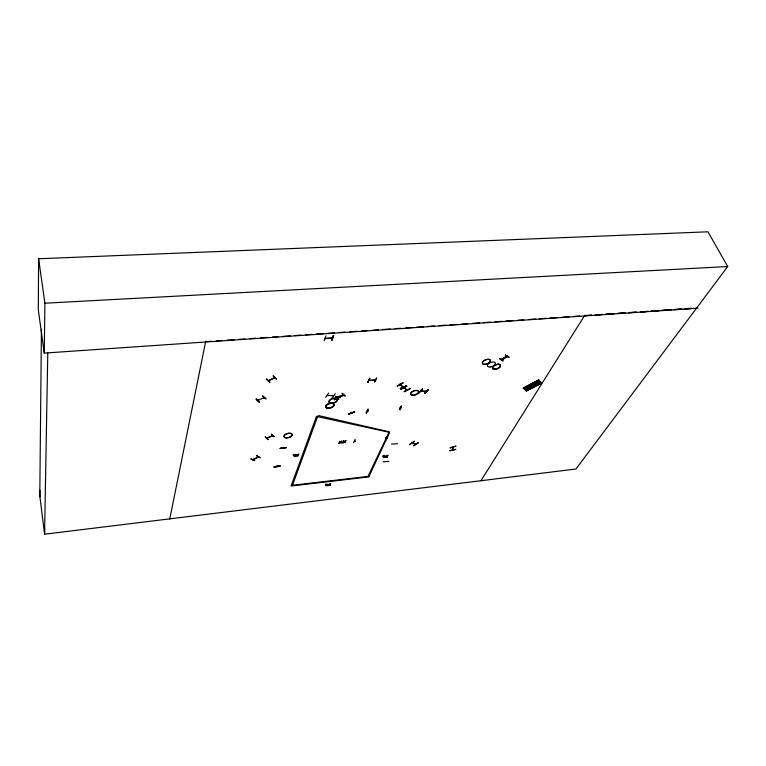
<?xml version="1.0" encoding="UTF-8"?>
<svg xmlns="http://www.w3.org/2000/svg" width="766" height="766" viewBox="0 0 766 766"><rect width="100%" height="100%" fill="white"/><g stroke="black" fill="none" stroke-linecap="round" stroke-linejoin="round"><path stroke-width="1.15" d="M44.591 527.937L44.572 534.199L481.029 480.713M38.616 258.755L38.3 309.799L44.246 353.097L696.466 308.286L727.7 266.53L707.966 231.801L38.616 258.755L44.916 303.212L44.246 353.097M41.431 329.351L39.794 495.679L44.572 534.199L47.779 353.126M455.732 449.45L449.834 450.552M455.885 446.233L450.044 447.928L455.78 446.109M452.744 450.092L452.716 447.153M452.696 449.853L453.089 447.191M258.314 399.632C258.085 401.604 258.391 398.569 257.97 400.599M540.691 381.947L525.495 390.181L540.729 381.928L525.083 389.77L540.719 381.985M539.57 380.807L524.404 389.09M264.27 397.717L263.734 397.985M523.398 388.257L538.871 380.089L523.446 388.171M267.257 437.999L267.296 437.568M526.06 390.66L526.443 391.091L541.792 383.067L526.022 390.689L541.39 382.54L526.185 390.851M276.995 465.766L276.938 466.513L277.215 465.747M421.405 390.449C419.931 389.827 422.277 392.202 421.338 390.449M280.117 466.36L273.893 467.03L280.107 465.872M342.996 395.285L342.622 394.825M351.623 412.912L351.23 412.28M499.777 358.785L503.128 360.671M254.666 460.72L250.741 458.882L254.647 460.471M366.397 413.085L368.034 409.36M367.967 409.13L366.119 413.19L368.101 409.408M268.205 439.55L265.18 436.754L267.937 439.722M369.796 378.452L367.709 382.55L369.652 378.165M369.719 378.404L367.967 382.493M269.852 381.87L269.603 382.311M269.871 382.177L266.625 378.797L266.367 379.285L269.584 382.368M259.425 401.671L259.157 402.16L259.387 401.719M259.157 402.16C254.245 398.646 255.815 397.238 259.511 401.997M325.665 397.372L328.643 393.073M324.095 340.822L325.971 335.872M169.736 519.099L205.748 341.129M293.876 454.382L293.321 455.435L293.388 454.439M326.096 484.055L325.55 485.022L325.646 484.102M412.022 443.112L415.976 444.376M286.465 447.583L280.05 448.445L286.484 447.603M332.434 338.093L325.253 338.601L325.962 338.371M383.517 455.617L382.923 456.622L383.057 455.665M331.554 339.98L333.354 335.661L332.051 340.286L333.622 335.642M298.3 455.406L296.892 455.818L297.897 454.736M297.974 455.042C295.935 454.707 299.267 454.812 298.711 454.018M297.208 454.88L296.432 455.847A1.072 0.517 -15.4 0 0 296.595 456.105L298.376 455.713M292.497 485.271L317.718 416.283L318.541 415.574L389.252 431.832L367.967 476.423M330.079 484.983L330.069 485.51L328.174 485.251M330.165 485.28L329.227 484.457L330.577 483.652M369.538 380.53L369.566 379.965M374.689 381.937L376.7 377.858L374.651 381.928M337.433 398.751C335.891 395.266 352.858 392.862 337.413 397.889M353.605 442.805L355.118 439.33M368.006 411.16L367.891 410.767M355.041 440.871L354.61 441.283M400.589 408.163L399.842 407.723M386.083 438.123L386.677 437.913M401.528 406.152L400.072 409.934L401.461 405.951L399.632 409.657M386.169 439.674L387.5 436.18L385.911 439.665M386.15 439.646L387.797 436.199M387.357 456.67C387.826 457.561 385.135 457.886 385.451 456.919M387.443 456.957L386.6 456.076L387.969 455.263M397.516 443.648L391.483 444.156M388.85 461.4L383.067 461.793M412.252 443.007L416.149 444.251L415.574 443.763M399.862 384.206L403.031 387.165M400.111 384.743L400.292 384.972M584.812 315.18L480.962 480.722L575.955 469.003L696.466 308.286M403.711 387.299L404.257 388.075L403.768 387.29M406.66 389.999L403.95 387.826M333.373 395.716L332.846 395.658L333.536 395.677M335.269 393.571L332.549 397.621L332.109 397.295M337.461 398.741L337.088 397.918M422.334 389.023L418.916 392.939L422.516 388.774M425.848 391.531L425.733 390.986M424.996 393.398C431.43 385.48 427.629 391.819 424.603 393.102M502.908 361.064L499.786 358.756M407.158 390.143L404.122 387.692M338.792 399.21L335.585 396.596L335.824 396.156M294.297 454.736L295.791 454.276M325.311 338.438L332.492 337.94M368.963 380.424L375.378 379.879M367.929 411.15L367.46 411.17M399.967 408.106L400.532 408.029M386.16 437.97L386.552 438.085M338.629 443.112L340.123 442.384L339.386 441.273L340.43 442.174L341.904 441.015M338.725 443.418L340.305 442.547L340.027 442.078M343.838 440.814L344.413 441.752L345.887 440.594M342.613 442.7L343.197 442.949L344.193 441.829M340.305 442.547L341.272 443.15L340.621 442.336L342 441.312M342.699 442.997L344.011 441.656M344.288 442.135L345.246 442.729L344.604 441.925L345.983 440.9M414.31 441.417L409.619 444.567L414.262 441.178M501.155 359.599L506.92 356.238L501.242 359.503M501.29 359.675L506.872 356.161M501.634 359.742L507.197 356.247M501.902 360.077L507.475 356.583M509.084 357.224L505.33 355.06M375.359 380.051L368.915 380.587M355.012 441.388L354.447 441.455M274.755 377.82L268.397 380.721M426.365 391.55L420.869 391.129M272.696 435.73L266.731 438.238L272.552 435.605M253.01 459.782L258.324 456.938L252.952 459.811M403.06 383.01L397.142 385.92M397.209 386.15L403.002 382.78M402.677 386.524L403.06 387.156M400.235 388.381L406.344 385.7L400.35 388.668M400.944 389.166L406.938 386.188L401.068 389.233M409.992 388.64L404.055 391.436M404.324 391.866L410.126 388.764L409.858 388.333M539.628 380.922L524.155 388.984L524.576 389.387L539.973 381.334L524.404 389.224M540.499 381.698L525.141 389.77M342.345 393.37L345.227 396.156L341.952 393.245M273.165 375.79L276.296 378.883M274.678 377.648L268.56 380.692M257.807 399.833L257.97 400.417L264.126 397.583L263.571 398.014M262.709 396.099L265.706 398.77M334.225 399.747L340.42 396.941M340.458 397.018L334.12 399.67L340.363 396.702M354.677 411.763C335.795 419.557 367.431 406.899 348.425 414.061M420.946 391.148L420.678 390.555L421.108 390.947M422.535 389.042L419.088 392.68M449.929 450.839L455.741 449.307M400.283 384.599L403.356 386.993M332.272 338.132L331.668 338.179M351.47 412.692L351.029 412.376M337.471 398.368L337.385 397.295M328.26 485.539L329.677 485.07M291.339 485.405L369.068 476.299M387.922 455.799L386.342 455.904L386.945 456.756M385.547 457.216L387.041 457.043M293.474 454.745L293.962 454.688M273.893 467.021L280.107 465.92M343.369 440.862L343.924 441.111M280.04 448.369L286.331 447.488M354.486 441.427L355.031 441.245M327.561 395.323L328.107 395.361L327.417 395.524M260.124 457.829L256.38 455.54L260.009 457.589M273.251 376.039L276.411 379.113M333.67 335.68L333.22 335.393M205.642 341.655L211.598 341.243M216.366 340.918L222.322 340.516M227.09 340.181L234.233 339.692M239.002 339.367L244.957 338.955M249.726 338.629L255.681 338.218M260.45 337.892L267.593 337.404M272.361 337.078L278.317 336.667M283.085 336.341L290.237 335.853M294.996 335.527L300.952 335.115M305.72 334.79L311.676 334.378M316.444 334.053L323.597 333.564M327.168 333.315L334.311 332.827M339.079 332.501L345.035 332.09M349.803 331.764L356.956 331.276M361.715 330.95L367.67 330.539M372.439 330.213L378.394 329.801M383.163 329.476L390.315 328.987M395.074 328.662L401.039 328.25M405.798 327.925L412.951 327.436M416.522 327.187L423.675 326.699M427.246 326.45L434.399 325.962M439.157 325.636L446.31 325.148M449.881 324.899L457.034 324.411M461.802 324.085L467.758 323.673M472.517 323.348L479.669 322.859M483.241 322.61L490.393 322.122M495.162 321.797L502.305 321.299M505.876 321.059L513.029 320.571M517.797 320.236L523.753 319.834M528.521 319.508L535.664 319.01M539.235 318.771L546.388 318.283M549.959 318.034L557.112 317.545M561.88 317.22L569.023 316.722M573.791 316.396L579.747 315.994M613.039 313.706L605.906 314.194L614.217 313.667M617.789 313.38L624.922 312.892M628.484 312.643L635.617 312.155M647.509 311.341L641.707 312.049M651.081 311.092L658.224 310.603M661.795 310.364L668.938 309.866M673.697 309.541L680.84 309.052M684.411 308.813L691.554 308.315M617.779 313.428L624.912 312.949M628.474 312.71L636.795 312.145M640.357 311.906L648.668 311.35M651.052 311.188L659.363 310.632M661.738 310.469L671.246 309.828M673.62 309.675L681.941 309.11M684.316 308.957L693.824 308.315M696.198 308.152L698.075 308.028M262.556 395.84L266.147 398.942M421.338 391.158L420.754 390.612M44.916 303.212L727.7 266.53M271.595 434.159L274.132 436.572M271.308 434.245L274.238 436.783M333.555 395.524L327.436 395.505M330.663 483.949L328.873 484.399L329.763 485.366M421.041 390.966L426.384 391.388M298.788 454.324L297.093 454.554L297.294 455.186M418.504 442.777L413.707 445.601M428.165 389.501L424.728 393.341M508.844 357.349L505.436 355.204L508.681 357.195M413.822 445.86L418.217 442.451M367.259 411.352L367.833 410.902M256.208 399.086L259.406 401.997M335.594 396.577L338.457 399.373M343.465 441.159L344.097 441.963M400.216 384.082L400.369 384.637L400.091 384.063M385.911 437.625L385.968 438.114M342.641 394.634L342.842 395.313M337.863 397.047L338.055 397.631L337.662 396.951M337.117 397.947L337.279 398.502M271.93 435.471L272.131 435.95M253.45 459.093L253.326 459.025M39.899 490.278L39.928 496.761M538.642 379.869L523.207 388.065L523.628 388.467L539.053 380.386L538.642 379.869M294.393 455.904C296.174 457.245 295.609 452.821 294.393 455.904M293.972 455.856C296.48 458.192 296.375 451.978 293.972 455.856M326.527 485.433C328.126 486.611 327.733 482.676 326.527 485.433M326.134 485.395C328.394 487.444 328.499 481.881 326.134 485.395M383.843 457.063C385.365 458.298 385.25 454.181 383.843 457.063M383.46 457.024C385.566 459.188 386.054 453.357 383.46 457.024M316.454 416.398L291.118 486.017L368.791 476.902L389.607 432.369L316.454 416.398M591.649 315.171L584.515 315.659L591.639 315.18M602.344 314.443L595.211 314.931L602.335 314.462M490.039 367A4.251 2.116 -21.5 0 0 495.391 362.988A4.251 2.116 -21.5 0 0 488.842 363.524A4.251 2.116 -21.5 0 0 490.039 367M484.993 364.367A4.29 2.154 -21.4 0 0 490.393 360.307A4.29 2.154 -21.4 0 0 483.758 360.843A4.29 2.154 -21.4 0 0 484.993 364.367A4.27 2.145 -21.4 0 0 490.384 360.326A4.27 2.145 -21.4 0 0 483.777 360.853A4.27 2.145 -21.4 0 0 485.002 364.367M495.114 369.289A4.223 2.097 -21.6 0 0 500.457 365.315A4.223 2.097 -21.6 0 0 493.955 365.851A4.232 2.097 -21.6 0 0 495.114 369.298A4.232 2.097 -21.6 0 0 500.466 365.315A4.232 2.097 -21.6 0 0 493.955 365.851A4.223 2.097 -21.6 0 0 495.114 369.289M495.056 369.174A4.251 2.107 -21.6 0 0 500.428 365.171A4.251 2.107 -21.6 0 0 493.888 365.708A4.251 2.107 -21.6 0 0 495.056 369.174M412.501 395.266A4.213 2.116 -19.1 0 0 418.648 391.905A4.213 2.116 -19.1 0 0 412.692 391.397A4.213 2.116 -19.1 0 0 412.501 395.266M412.501 395.266A4.203 2.107 -19.1 0 0 418.648 391.914A4.203 2.107 -19.1 0 0 412.702 391.407A4.203 2.107 -19.1 0 0 412.501 395.266M327.925 408.201A4.309 2.202 -16.5 0 0 334.053 404.793A4.309 2.202 -16.5 0 0 327.647 404.324A4.309 2.202 -16.5 0 0 327.925 408.201A4.29 2.202 -16.5 0 0 334.033 404.812A4.29 2.202 -16.5 0 0 327.656 404.343A4.29 2.202 -16.5 0 0 327.944 408.211M327.886 408.077A4.318 2.212 -16.5 0 0 334.014 404.659A4.318 2.212 -16.5 0 0 327.599 404.189A4.318 2.212 -16.5 0 0 327.886 408.077M331.238 403.251A4.318 2.221 -16.6 0 0 337.375 399.823A4.318 2.221 -16.6 0 0 330.969 399.345A4.318 2.221 -16.6 0 0 331.238 403.251M331.18 403.127A4.337 2.241 -16.6 0 0 337.356 399.67A4.337 2.241 -16.6 0 0 330.912 399.191A4.337 2.241 -16.6 0 0 331.18 403.127M286.302 437.913A4.203 2.087 -15.1 0 0 292.172 434.657A4.203 2.087 -15.1 0 0 285.795 434.303A4.203 2.087 -15.1 0 0 286.302 437.913M286.254 437.779A4.223 2.107 -15.1 0 0 292.152 434.504A4.223 2.107 -15.1 0 0 285.737 434.15A4.223 2.107 -15.1 0 0 286.254 437.779"/></g></svg>
